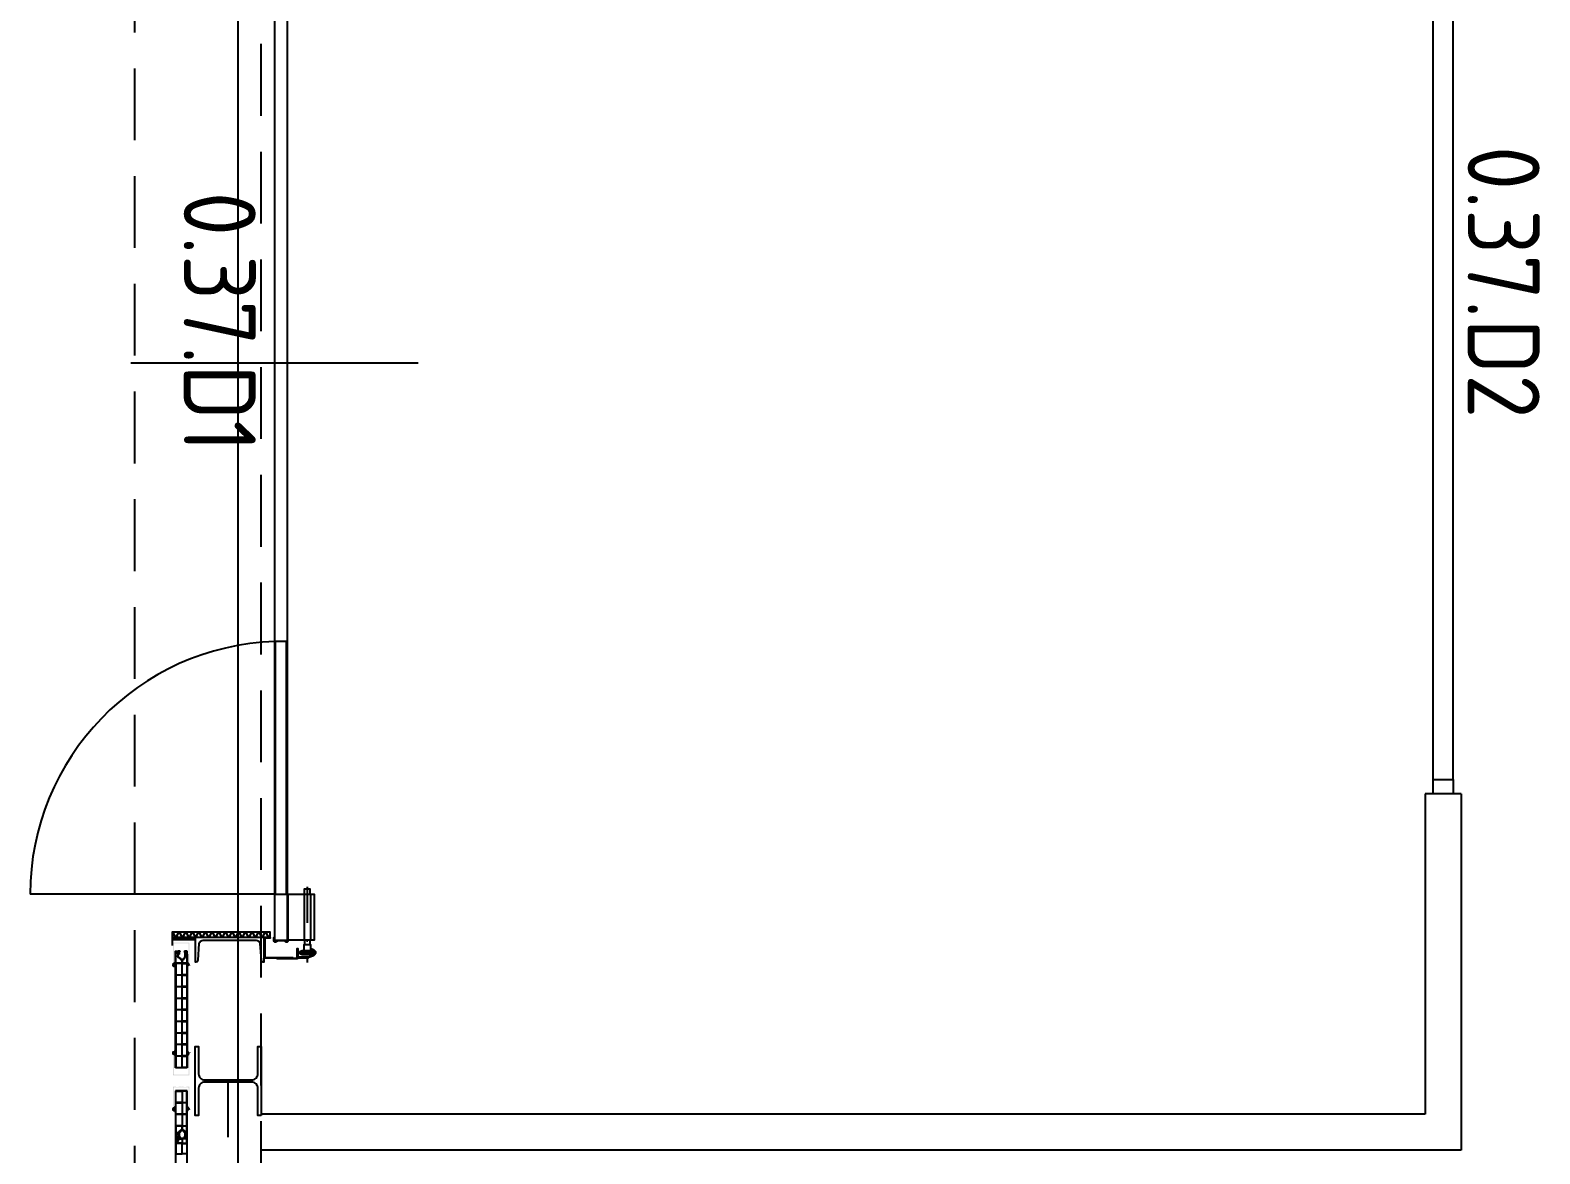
# Model space of a CAD drawing. Header units: millimetres. Extents: x -10134 to 185601, y -10232 to 93662.
# Drawn here: x 29460 to 34713, y 22757 to 26668 of the extents above; entities that cross this region are included whole.
import ezdxf

# ---------------------------------------------------------------- set-up
doc = ezdxf.new("R2010")
doc.units = ezdxf.units.MM
doc.header["$LTSCALE"] = 100
for name, pattern in [('B0301', [2.5, 1.25, -0.625, 0, -0.625]), ('B0302', [6, 3, -1.5, 0, -1.5]), ('B0403', [3.75, 2.5, -1.25])]:
    doc.linetypes.add(name, pattern=pattern)
for name, color, linetype in [('A--L21', 8, 'Continuous'), ('A--L28', 8, 'Continuous'), ('A--L31', 8, 'Continuous'), ('A--L32', 8, 'Continuous'), ('A--T$1A', 2, 'Continuous'), ('AL$7A---_STRAMIEN', 1, 'Continuous'), ('AL22----', 8, 'Continuous'), ('AL32----', 8, 'Continuous'), ('ARCEER_ISO', 8, 'Continuous')]:
    doc.layers.add(name, color=color, linetype=linetype)
doc.styles.add('STABICAD-025', font='ISOCP.SHX', dxfattribs={"height": 2.5})
pattern_1 = [(135, (30079.8289, 22792.54143), (0.3535534, 0.3535534), []), (45, (30079.8289, 22792.54143), (1.0606602, 0.3535534), [1.25, -0.75])]
pattern_2 = [(135, (30079.8289, 23294.54143), (0.3535534, 0.3535534), []), (45, (30079.8289, 23294.54143), (1.0606602, 0.3535534), [1.25, -0.75])]
pattern_3 = [(225, (30079.8289, 23228.6992), (0.3535534, -0.3535534), []), (315, (30079.8289, 23228.6992), (1.0606602, -0.3535534), [1.25, -0.75])]

# ---------------------------------------------------------------- blocks, each defined once
blk = doc.blocks.new('*U133', base_point=(34376.5, 25510.6))
at = {"color": 0}
for p, q in [((34341.5, 27010.6), (34341.5, 26960.6)), ((34411.5, 27010.6), (34341.5, 27010.6)), ((34411.5, 26960.6), (34411.5, 27010.6)), ((34341.5, 26960.6), (34411.5, 26960.6)), ((34341.5, 24060.6), (34341.5, 26960.6)), ((34411.5, 24060.6), (34411.5, 26960.6)), ((34341.5, 24010.6), (34341.5, 24060.6)), ((34341.5, 24060.6), (34411.5, 24060.6)), ((34411.5, 24060.6), (34411.5, 24010.6)), ((34411.5, 24010.6), (34341.5, 24010.6))]:
    blk.add_line(p, q, dxfattribs=at)
blk.add_lwpolyline([(34526.5, 26910.6, 0, 0, 2.414214), (34476.5, 26860.6, 25, 0, 0), (34501.5, 26860.6, 0, 0, 0)], format="xyseb", dxfattribs=at)

msp = doc.modelspace()

# ---------------------------------------------------------------- hatches: boundary and pattern name
at = {"layer": 'A--L21'}
h = msp.add_hatch(dxfattribs=at)
h.set_pattern_fill('ANSI33', color=256, scale=4, angle=-90, style=0)
h.set_pattern_definition([(135, (30079.8289, 23294.5414), (0.7071068, 0.7071068), []), (135, (30079.1218, 23294.5414), (0.7071068, 0.7071068), [0.5, -0.25])])
edge = h.paths.add_edge_path()
edge.add_arc((29977.1, 23492.4), 0.2, 90, 135.0013, ccw=False)
edge.add_line((29977.1, 23492.6), (29985.1, 23492.6))
edge.add_arc((29985.1, 23492.4), 0.2, 45.0005, 90, ccw=False)
edge.add_line((29985.3, 23492.6), (29985.4, 23492.5))
edge.add_arc((29985.5, 23492.6), 0.2, 225.0005, 314.9995)
edge.add_line((29985.7, 23492.5), (29985.8, 23492.6))
edge.add_arc((29985.9, 23492.4), 0.2, 90, 134.9995, ccw=False)
edge.add_line((29985.9, 23492.6), (29993.9, 23492.6))
edge.add_arc((29993.9, 23492.4), 0.2, 44.9987, 90, ccw=False)
edge.add_line((29994.1, 23492.6), (29994.5, 23492.2))
edge.add_arc((29994.6, 23492.3), 0.2, 224.9987, 270)
edge.add_line((29994.6, 23492.1), (30003.4, 23492.1))
edge.add_arc((30003.4, 23492.3), 0.2, 270, 314.9995)
edge.add_line((30003.6, 23492.2), (30004, 23492.6))
edge.add_arc((30004.1, 23492.4), 0.2, 90, 134.9995, ccw=False)
edge.add_line((30004.1, 23492.6), (30013.8, 23492.6))
edge.add_arc((30013.8, 23492.4), 0.2, 0, 90, ccw=False)
edge.add_line((30014, 23492.4), (30014, 23412.8))
edge.add_arc((30013.8, 23412.8), 0.2, -90, 0, ccw=False)
edge.add_line((30013.8, 23412.6), (30009.5, 23412.6))
edge.add_arc((30009.5, 23412.8), 0.2, 180, 270, ccw=False)
edge.add_line((30009.3, 23412.8), (30009.3, 23415.4))
edge.add_arc((30009.5, 23415.4), 0.2, 90, 180, ccw=False)
edge.add_line((30009.5, 23415.6), (30010.1, 23415.6))
edge.add_arc((30010.1, 23415.4), 0.2, 0, 90, ccw=False)
edge.add_line((30010.3, 23415.4), (30010.3, 23414.3))
edge.add_arc((30010.5, 23414.3), 0.2, 180, 270)
edge.add_line((30010.5, 23414.1), (30012.3, 23414.1))
edge.add_arc((30012.3, 23414.3), 0.2, 270, 360)
edge.add_line((30012.5, 23414.3), (30012.5, 23419.4))
edge.add_arc((30012.3, 23419.4), 0.2, 360, 450)
edge.add_line((30012.3, 23419.6), (30010.5, 23419.6))
edge.add_arc((30010.5, 23419.4), 0.2, 90, 180)
edge.add_line((30010.3, 23419.4), (30010.3, 23418.3))
edge.add_arc((30010.1, 23418.3), 0.2, -90, 0, ccw=False)
edge.add_line((30010.1, 23418.1), (30009.5, 23418.1))
edge.add_arc((30009.5, 23418.3), 0.2, 180, 270, ccw=False)
edge.add_line((30009.3, 23418.3), (30009.3, 23422.4))
edge.add_arc((30009.5, 23422.4), 0.2, 90, 180, ccw=False)
edge.add_line((30009.5, 23422.6), (30010.1, 23422.6))
edge.add_arc((30010.1, 23422.4), 0.2, 0, 90, ccw=False)
edge.add_line((30010.3, 23422.4), (30010.3, 23421.3))
edge.add_arc((30010.5, 23421.3), 0.2, 180, 270)
edge.add_line((30010.5, 23421.1), (30011.8, 23421.1))
edge.add_arc((30011.8, 23421.3), 0.2, 270, 360)
edge.add_line((30012, 23421.3), (30012, 23488.7))
edge.add_arc((30011.8, 23488.7), 0.2, 0, 45.0004)
edge.add_line((30012, 23488.9), (30010.3, 23490.6))
edge.add_arc((30010.1, 23490.4), 0.2, 45.0004, 90)
edge.add_line((30010.1, 23490.6), (29960.9, 23490.6))
edge.add_arc((29960.9, 23490.4), 0.2, 90, 135)
edge.add_line((29960.8, 23490.6), (29959.1, 23488.9))
edge.add_arc((29959.2, 23488.7), 0.2, 135, 180)
edge.add_line((29959, 23488.7), (29959, 23421.3))
edge.add_arc((29959.2, 23421.3), 0.2, 180, 270)
edge.add_line((29959.2, 23421.1), (29960.3, 23421.1))
edge.add_arc((29960.3, 23421.3), 0.2, 270, 360)
edge.add_line((29960.5, 23421.3), (29960.5, 23422.4))
edge.add_arc((29960.7, 23422.4), 0.2, 90, 180, ccw=False)
edge.add_line((29960.7, 23422.6), (29961.3, 23422.6))
edge.add_arc((29961.3, 23422.4), 0.2, 0, 90, ccw=False)
edge.add_line((29961.5, 23422.4), (29961.5, 23419.8))
edge.add_arc((29961.3, 23419.8), 0.2, -90, 0, ccw=False)
edge.add_line((29961.3, 23419.6), (29960.7, 23419.6))
edge.add_arc((29960.7, 23419.4), 0.2, 90, 180)
edge.add_line((29960.5, 23419.4), (29960.5, 23413.8))
edge.add_arc((29960.7, 23413.8), 0.2, 180.0068, 320.5866)
edge.add_line((29960.9, 23413.7), (29961.2, 23414))
edge.add_arc((29961.3, 23413.9), 0.2, 0.0012, 140.5811, ccw=False)
edge.add_line((29961.5, 23413.9), (29961.5, 23412.8))
edge.add_arc((29961.3, 23412.8), 0.2, -90, 0, ccw=False)
edge.add_line((29961.3, 23412.6), (29959.2, 23412.6))
edge.add_arc((29959.2, 23412.8), 0.2, 180, 270, ccw=False)
edge.add_line((29959, 23412.8), (29959, 23419.4))
edge.add_arc((29958.8, 23419.4), 0.2, 360, 450)
edge.add_line((29958.8, 23419.6), (29957.2, 23419.6))
edge.add_arc((29957.2, 23419.8), 0.2, 180, 270, ccw=False)
edge.add_line((29957, 23419.8), (29957, 23492.4))
edge.add_arc((29957.2, 23492.4), 0.2, 90, 180, ccw=False)
edge.add_line((29957.2, 23492.6), (29966.9, 23492.6))
edge.add_arc((29966.9, 23492.4), 0.2, 45.0003, 90, ccw=False)
edge.add_line((29967.1, 23492.6), (29967.5, 23492.2))
edge.add_arc((29967.6, 23492.3), 0.2, 225.0003, 270)
edge.add_line((29967.6, 23492.1), (29976.4, 23492.1))
edge.add_arc((29976.4, 23492.3), 0.2, 270, 315.0013)
edge.add_line((29976.6, 23492.2), (29977, 23492.6))
h = msp.add_hatch(dxfattribs=at)
h.set_pattern_fill('ANSI38', color=256, scale=4, angle=-90, style=0)
h.set_pattern_definition(pattern_2)
edge = h.paths.add_edge_path()
edge.add_arc((29963.9, 23411.6), 0.8, 180, 281.7228, ccw=False)
edge.add_line((29963.1, 23411.6), (29963.1, 23416))
edge.add_arc((29964.1, 23416), 1, 121.2319, 180, ccw=False)
edge.add_line((29963.6, 23416.8), (29964.7, 23421.5))
edge.add_arc((29964.1, 23423.4), 2, 287.6964, 360)
edge.add_arc((29965.6, 23423.4), 0.52, 2.1717, 175.8146)
edge.add_arc((29963.8, 23423.9), 1.37, 275.3959, 340.3967, ccw=False)
edge.add_arc((29972.6, 23414.5), 11.8, 137.6396, 180.4908)
edge.add_arc((29961, 23414.4), 0.202, 166.3325, 323.6607)
edge.add_line((29961.2, 23414.2), (29961.3, 23414.4))
edge.add_arc((29961.4, 23414.3), 0.2, 0, 141.3572, ccw=False)
edge.add_line((29961.6, 23414.3), (29961.6, 23412.6))
edge.add_arc((29961.4, 23412.6), 0.2, -90, 0, ccw=False)
edge.add_line((29961.4, 23412.4), (29959.7, 23412.4))
edge.add_arc((29959.5, 23413.4), 1.09, 158.6265, 279.1681, ccw=False)
edge.add_arc((29949.4, 23416.6), 9.57, 343.2293, 371.3116)
edge.add_arc((29958.5, 23418.4), 0.3, 17.1577, 90)
edge.add_line((29958.5, 23418.7), (29957.6, 23418.7))
edge.add_arc((29957.6, 23418.3), 0.4, 87.7835, 170.8473)
edge.add_line((29957.2, 23418.4), (29957, 23412.6))
edge.add_arc((29959, 23412.6), 2, 179.9852, 261.4074)
edge.add_line((29958.7, 23410.7), (29961.9, 23410.5))
edge.add_arc((29961.9, 23408.5), 2, 51.4159, 89.4872, ccw=False)
edge.add_line((29963.1, 23410.1), (29965.5, 23404.7))
edge.add_arc((29965.8, 23405), 0.4, 227.7041, 412.9707)
edge.add_line((29966, 23405.3), (29964.1, 23410.8))
h = msp.add_hatch(dxfattribs=at)
h.set_pattern_fill('ANSI38', color=256, scale=4, angle=-90, style=0)
h.set_pattern_definition(pattern_2)
edge = h.paths.add_edge_path(flags=16)
edge.add_line((30009.6, 23417.5), (30010.8, 23417.5))
edge.add_arc((30010.8, 23416.9), 0.6, -90, 90, ccw=False)
edge.add_line((30010.8, 23416.3), (30009.6, 23416.3))
edge.add_arc((30009.6, 23416.9), 0.6, 90, 270, ccw=False)
edge = h.paths.add_edge_path()
edge.add_arc((30006.5, 23420.3), 0.2, 117.2079, 232.6811, ccw=False)
edge.add_line((30006.4, 23420.5), (30007.5, 23421.1))
edge.add_line((30007.5, 23421.1), (30009.3, 23421.1))
edge.add_line((30009.3, 23421.1), (30009.3, 23418.7))
edge.add_arc((30009.3, 23418.4), 0.3, 90, 270)
edge.add_line((30009.3, 23418.1), (30010.8, 23418.1))
edge.add_arc((30010.8, 23418.3), 0.2, 270, 328.5358)
edge.add_line((30010.9, 23418.2), (30011, 23418.6))
edge.add_arc((30011.2, 23418.5), 0.2, 38.9084, 158.4165, ccw=False)
edge.add_line((30011.4, 23418.6), (30012, 23417.5))
edge.add_arc((30011.2, 23416.9), 1, 0, 37.8384, ccw=False)
edge.add_arc((30011.2, 23416.9), 1, -37.8384, 0, ccw=False)
edge.add_line((30012, 23416.3), (30011.4, 23415.1))
edge.add_arc((30011.2, 23415.2), 0.2, 201.5835, 321.0916, ccw=False)
edge.add_line((30011, 23415.1), (30010.9, 23415.5))
edge.add_arc((30010.8, 23415.4), 0.2, 31.4642, 90)
edge.add_line((30010.8, 23415.6), (30009.3, 23415.6))
edge.add_arc((30009.3, 23415.3), 0.3, 90, 270)
edge.add_line((30009.3, 23415), (30009.3, 23412.8))
edge.add_line((30009.3, 23412.8), (30006.6, 23407.7))
edge.add_arc((30006.4, 23408), 0.4, 131.0631, 305.8028, ccw=False)
edge.add_line((30006.1, 23408.3), (30006.8, 23413))
edge.add_arc((30005.9, 23414), 1.4, 313.6258, 407.8227)
edge.add_line((30006.8, 23415), (30006, 23416))
edge.add_arc((30006.2, 23416.2), 0.3, 66.9851, 224.0274, ccw=False)
edge.add_line((30006.4, 23416.5), (30007.1, 23415.7))
edge.add_arc((30007.3, 23415.8), 0.2, 229.0045, 360)
edge.add_line((30007.5, 23415.8), (30007.5, 23417))
edge.add_arc((30007.3, 23417), 0.2, 360, 417.3588)
edge.add_line((30007.4, 23417.2), (30006.4, 23418))
edge.add_arc((30006.5, 23418.1), 0.2, 126.9463, 233.7597, ccw=False)
edge.add_line((30006.4, 23418.3), (30007.4, 23419))
edge.add_arc((30007.3, 23419.2), 0.2, 293.1061, 426.8939)
edge.add_line((30007.4, 23419.4), (30006.4, 23420.2))
h = msp.add_hatch(dxfattribs=at)
h.set_pattern_fill('ANSI38', color=256, scale=4, angle=-180, style=0)
h.set_pattern_definition(pattern_3)
edge = h.paths.add_edge_path()
edge.add_arc((29963.9, 23111.7), 0.8, 78.2772, 180)
edge.add_line((29963.1, 23111.7), (29963.1, 23107.3))
edge.add_arc((29964.1, 23107.3), 1, 180, 238.7681)
edge.add_line((29963.6, 23106.4), (29964.7, 23101.8))
edge.add_arc((29964.1, 23099.9), 2, 0, 72.3036, ccw=False)
edge.add_arc((29965.6, 23099.9), 0.52, 184.1854, 357.8283, ccw=False)
edge.add_arc((29963.8, 23099.4), 1.37, 19.6033, 84.6041)
edge.add_arc((29972.6, 23108.7), 11.8, 179.5092, 222.3604, ccw=False)
edge.add_arc((29961, 23108.9), 0.202, 36.3393, 193.6675, ccw=False)
edge.add_line((29961.2, 23109), (29961.3, 23108.8))
edge.add_arc((29961.4, 23108.9), 0.2, 218.6428, 360)
edge.add_line((29961.6, 23108.9), (29961.6, 23110.7))
edge.add_arc((29961.4, 23110.7), 0.2, 360, 450)
edge.add_line((29961.4, 23110.9), (29959.7, 23110.9))
edge.add_arc((29959.5, 23109.8), 1.09, 80.8319, 201.3735)
edge.add_arc((29949.4, 23106.6), 9.57, -11.3116, 16.7707, ccw=False)
edge.add_arc((29958.5, 23104.8), 0.3, 270, 342.8423, ccw=False)
edge.add_line((29958.5, 23104.5), (29957.6, 23104.5))
edge.add_arc((29957.6, 23104.9), 0.4, 189.1527, 272.2165, ccw=False)
edge.add_line((29957.2, 23104.9), (29957, 23110.6))
edge.add_arc((29959, 23110.6), 2, 98.5926, 180.0148, ccw=False)
edge.add_line((29958.7, 23112.6), (29961.9, 23112.7))
edge.add_arc((29961.9, 23114.7), 2, 270.5128, 308.5841)
edge.add_line((29963.1, 23113.2), (29965.5, 23118.5))
edge.add_arc((29965.8, 23118.2), 0.4, -52.9707, 132.2959, ccw=False)
edge.add_line((29966, 23117.9), (29964.1, 23112.4))
h = msp.add_hatch(dxfattribs=at)
h.set_pattern_fill('ANSI38', color=256, scale=4, angle=-180, style=0)
h.set_pattern_definition(pattern_3)
edge = h.paths.add_edge_path(flags=16)
edge.add_line((30009.6, 23105.8), (30010.8, 23105.8))
edge.add_arc((30010.8, 23106.4), 0.6, 270, 450)
edge.add_line((30010.8, 23107), (30009.6, 23107))
edge.add_arc((30009.6, 23106.4), 0.6, 90, 270)
edge = h.paths.add_edge_path()
edge.add_arc((30006.5, 23102.9), 0.2, 127.3189, 242.7921)
edge.add_line((30006.4, 23102.7), (30007.5, 23102.1))
edge.add_line((30007.5, 23102.1), (30009.3, 23102.1))
edge.add_line((30009.3, 23102.1), (30009.3, 23104.5))
edge.add_arc((30009.3, 23104.8), 0.3, 90, 270, ccw=False)
edge.add_line((30009.3, 23105.1), (30010.8, 23105.1))
edge.add_arc((30010.8, 23104.9), 0.2, 31.4642, 90, ccw=False)
edge.add_line((30010.9, 23105), (30011, 23104.6))
edge.add_arc((30011.2, 23104.7), 0.2, 201.5835, 321.0916)
edge.add_line((30011.4, 23104.6), (30012, 23105.8))
edge.add_arc((30011.2, 23106.4), 1, 322.1616, 360)
edge.add_arc((30011.2, 23106.4), 1, 360, 397.8384)
edge.add_line((30012, 23107), (30011.4, 23108.1))
edge.add_arc((30011.2, 23108), 0.2, 38.9084, 158.4165)
edge.add_line((30011, 23108.1), (30010.9, 23107.7))
edge.add_arc((30010.8, 23107.8), 0.2, 270, 328.5358, ccw=False)
edge.add_line((30010.8, 23107.6), (30009.3, 23107.6))
edge.add_arc((30009.3, 23107.9), 0.3, 90, 270, ccw=False)
edge.add_line((30009.3, 23108.2), (30009.3, 23110.4))
edge.add_line((30009.3, 23110.4), (30006.6, 23115.6))
edge.add_arc((30006.4, 23115.2), 0.4, 54.1972, 228.9369)
edge.add_line((30006.1, 23114.9), (30006.8, 23110.3))
edge.add_arc((30005.9, 23109.3), 1.4, -47.8227, 46.3742, ccw=False)
edge.add_line((30006.8, 23108.2), (30006, 23107.3))
edge.add_arc((30006.2, 23107.1), 0.3, 135.9726, 293.0149)
edge.add_line((30006.4, 23106.8), (30007.1, 23107.6))
edge.add_arc((30007.3, 23107.4), 0.2, 0, 130.9955, ccw=False)
edge.add_line((30007.5, 23107.4), (30007.5, 23106.2))
edge.add_arc((30007.3, 23106.2), 0.2, -57.3588, 0, ccw=False)
edge.add_line((30007.4, 23106), (30006.4, 23105.3))
edge.add_arc((30006.5, 23105.1), 0.2, 126.2403, 233.0537)
edge.add_line((30006.4, 23105), (30007.4, 23104.2))
edge.add_arc((30007.3, 23104), 0.2, -66.8939, 66.8939, ccw=False)
edge.add_line((30007.4, 23103.8), (30006.4, 23103.1))
h = msp.add_hatch(dxfattribs=at)
h.set_pattern_fill('ANSI33', color=256, scale=4, angle=-180, style=0)
h.set_pattern_definition([(225, (30079.8289, 23228.6992), (0.7071068, -0.7071068), []), (225, (30079.1218, 23228.6992), (0.7071068, -0.7071068), [0.5, -0.25])])
edge = h.paths.add_edge_path()
edge.add_arc((29977.1, 23030.8), 0.2, 224.9987, 270)
edge.add_line((29977.1, 23030.6), (29985.1, 23030.6))
edge.add_arc((29985.1, 23030.8), 0.2, 270, 314.9995)
edge.add_line((29985.3, 23030.7), (29985.4, 23030.8))
edge.add_arc((29985.5, 23030.6), 0.2, 45.0005, 134.9995, ccw=False)
edge.add_line((29985.7, 23030.8), (29985.8, 23030.7))
edge.add_arc((29985.9, 23030.8), 0.2, 225.0005, 270)
edge.add_line((29985.9, 23030.6), (29993.9, 23030.6))
edge.add_arc((29993.9, 23030.8), 0.2, 270, 315.0013)
edge.add_line((29994.1, 23030.7), (29994.5, 23031.1))
edge.add_arc((29994.6, 23030.9), 0.2, 90, 135.0013, ccw=False)
edge.add_line((29994.6, 23031.1), (30003.4, 23031.1))
edge.add_arc((30003.4, 23030.9), 0.2, 45.0005, 90, ccw=False)
edge.add_line((30003.6, 23031.1), (30004, 23030.7))
edge.add_arc((30004.1, 23030.8), 0.2, 225.0005, 270)
edge.add_line((30004.1, 23030.6), (30013.8, 23030.6))
edge.add_arc((30013.8, 23030.8), 0.2, 270, 360)
edge.add_line((30014, 23030.8), (30014, 23110.4))
edge.add_arc((30013.8, 23110.4), 0.2, 360, 450)
edge.add_line((30013.8, 23110.6), (30009.5, 23110.6))
edge.add_arc((30009.5, 23110.4), 0.2, 90, 180)
edge.add_line((30009.3, 23110.4), (30009.3, 23107.8))
edge.add_arc((30009.5, 23107.8), 0.2, 180, 270)
edge.add_line((30009.5, 23107.6), (30010.1, 23107.6))
edge.add_arc((30010.1, 23107.8), 0.2, 270, 360)
edge.add_line((30010.3, 23107.8), (30010.3, 23108.9))
edge.add_arc((30010.5, 23108.9), 0.2, 90, 180, ccw=False)
edge.add_line((30010.5, 23109.1), (30012.3, 23109.1))
edge.add_arc((30012.3, 23108.9), 0.2, 0, 90, ccw=False)
edge.add_line((30012.5, 23108.9), (30012.5, 23103.8))
edge.add_arc((30012.3, 23103.8), 0.2, -90, 0, ccw=False)
edge.add_line((30012.3, 23103.6), (30010.5, 23103.6))
edge.add_arc((30010.5, 23103.8), 0.2, 180, 270, ccw=False)
edge.add_line((30010.3, 23103.8), (30010.3, 23104.9))
edge.add_arc((30010.1, 23104.9), 0.2, 360, 450)
edge.add_line((30010.1, 23105.1), (30009.5, 23105.1))
edge.add_arc((30009.5, 23104.9), 0.2, 90, 180)
edge.add_line((30009.3, 23104.9), (30009.3, 23100.8))
edge.add_arc((30009.5, 23100.8), 0.2, 180, 270)
edge.add_line((30009.5, 23100.6), (30010.1, 23100.6))
edge.add_arc((30010.1, 23100.8), 0.2, 270, 360)
edge.add_line((30010.3, 23100.8), (30010.3, 23101.9))
edge.add_arc((30010.5, 23101.9), 0.2, 90, 180, ccw=False)
edge.add_line((30010.5, 23102.1), (30011.8, 23102.1))
edge.add_arc((30011.8, 23101.9), 0.2, 0, 90, ccw=False)
edge.add_line((30012, 23101.9), (30012, 23034.5))
edge.add_arc((30011.8, 23034.5), 0.2, -45.0004, 0, ccw=False)
edge.add_line((30012, 23034.4), (30010.3, 23032.7))
edge.add_arc((30010.1, 23032.8), 0.2, 270, 314.9996, ccw=False)
edge.add_line((30010.1, 23032.6), (29960.9, 23032.6))
edge.add_arc((29960.9, 23032.8), 0.2, 225, 270, ccw=False)
edge.add_line((29960.8, 23032.7), (29959.1, 23034.4))
edge.add_arc((29959.2, 23034.5), 0.2, 180, 225, ccw=False)
edge.add_line((29959, 23034.5), (29959, 23101.9))
edge.add_arc((29959.2, 23101.9), 0.2, 90, 180, ccw=False)
edge.add_line((29959.2, 23102.1), (29960.3, 23102.1))
edge.add_arc((29960.3, 23101.9), 0.2, 0, 90, ccw=False)
edge.add_line((29960.5, 23101.9), (29960.5, 23100.8))
edge.add_arc((29960.7, 23100.8), 0.2, 180, 270)
edge.add_line((29960.7, 23100.6), (29961.3, 23100.6))
edge.add_arc((29961.3, 23100.8), 0.2, 270, 360)
edge.add_line((29961.5, 23100.8), (29961.5, 23103.4))
edge.add_arc((29961.3, 23103.4), 0.2, 360, 450)
edge.add_line((29961.3, 23103.6), (29960.7, 23103.6))
edge.add_arc((29960.7, 23103.8), 0.2, 180, 270, ccw=False)
edge.add_line((29960.5, 23103.8), (29960.5, 23109.4))
edge.add_arc((29960.7, 23109.4), 0.2, 39.4134, 179.9932, ccw=False)
edge.add_line((29960.9, 23109.5), (29961.2, 23109.2))
edge.add_arc((29961.3, 23109.3), 0.2, 219.4189, 359.9988)
edge.add_line((29961.5, 23109.3), (29961.5, 23110.4))
edge.add_arc((29961.3, 23110.4), 0.2, 360, 450)
edge.add_line((29961.3, 23110.6), (29959.2, 23110.6))
edge.add_arc((29959.2, 23110.4), 0.2, 90, 180)
edge.add_line((29959, 23110.4), (29959, 23103.8))
edge.add_arc((29958.8, 23103.8), 0.2, -90, 0, ccw=False)
edge.add_line((29958.8, 23103.6), (29957.2, 23103.6))
edge.add_arc((29957.2, 23103.4), 0.2, 90, 180)
edge.add_line((29957, 23103.4), (29957, 23030.8))
edge.add_arc((29957.2, 23030.8), 0.2, 180, 270)
edge.add_line((29957.2, 23030.6), (29966.9, 23030.6))
edge.add_arc((29966.9, 23030.8), 0.2, 270, 314.9997)
edge.add_line((29967.1, 23030.7), (29967.5, 23031.1))
edge.add_arc((29967.6, 23030.9), 0.2, 90, 134.9997, ccw=False)
edge.add_line((29967.6, 23031.1), (29976.4, 23031.1))
edge.add_arc((29976.4, 23030.9), 0.2, 44.9987, 90, ccw=False)
edge.add_line((29976.6, 23031.1), (29977, 23030.7))
h = msp.add_hatch(dxfattribs=at)
h.set_pattern_fill('ANSI33', color=256, scale=4, angle=-90, style=0)
h.set_pattern_definition([(135, (30079.8289, 22792.5414), (0.7071068, 0.7071068), []), (135, (30079.1218, 22792.5414), (0.7071068, 0.7071068), [0.5, -0.25])])
edge = h.paths.add_edge_path()
edge.add_arc((29977.1, 22990.4), 0.2, 90, 135.0013, ccw=False)
edge.add_line((29977.1, 22990.6), (29985.1, 22990.6))
edge.add_arc((29985.1, 22990.4), 0.2, 45.0005, 90, ccw=False)
edge.add_line((29985.3, 22990.6), (29985.4, 22990.5))
edge.add_arc((29985.5, 22990.6), 0.2, 225.0005, 314.9995)
edge.add_line((29985.7, 22990.5), (29985.8, 22990.6))
edge.add_arc((29985.9, 22990.4), 0.2, 90, 134.9995, ccw=False)
edge.add_line((29985.9, 22990.6), (29993.9, 22990.6))
edge.add_arc((29993.9, 22990.4), 0.2, 44.9987, 90, ccw=False)
edge.add_line((29994.1, 22990.6), (29994.5, 22990.2))
edge.add_arc((29994.6, 22990.3), 0.2, 224.9987, 270)
edge.add_line((29994.6, 22990.1), (30003.4, 22990.1))
edge.add_arc((30003.4, 22990.3), 0.2, 270, 314.9995)
edge.add_line((30003.6, 22990.2), (30004, 22990.6))
edge.add_arc((30004.1, 22990.4), 0.2, 90, 134.9995, ccw=False)
edge.add_line((30004.1, 22990.6), (30013.8, 22990.6))
edge.add_arc((30013.8, 22990.4), 0.2, 0, 90, ccw=False)
edge.add_line((30014, 22990.4), (30014, 22910.8))
edge.add_arc((30013.8, 22910.8), 0.2, -90, 0, ccw=False)
edge.add_line((30013.8, 22910.6), (30009.5, 22910.6))
edge.add_arc((30009.5, 22910.8), 0.2, 180, 270, ccw=False)
edge.add_line((30009.3, 22910.8), (30009.3, 22913.4))
edge.add_arc((30009.5, 22913.4), 0.2, 90, 180, ccw=False)
edge.add_line((30009.5, 22913.6), (30010.1, 22913.6))
edge.add_arc((30010.1, 22913.4), 0.2, 0, 90, ccw=False)
edge.add_line((30010.3, 22913.4), (30010.3, 22912.3))
edge.add_arc((30010.5, 22912.3), 0.2, 180, 270)
edge.add_line((30010.5, 22912.1), (30012.3, 22912.1))
edge.add_arc((30012.3, 22912.3), 0.2, 270, 360)
edge.add_line((30012.5, 22912.3), (30012.5, 22917.4))
edge.add_arc((30012.3, 22917.4), 0.2, 360, 450)
edge.add_line((30012.3, 22917.6), (30010.5, 22917.6))
edge.add_arc((30010.5, 22917.4), 0.2, 90, 180)
edge.add_line((30010.3, 22917.4), (30010.3, 22916.3))
edge.add_arc((30010.1, 22916.3), 0.2, -90, 0, ccw=False)
edge.add_line((30010.1, 22916.1), (30009.5, 22916.1))
edge.add_arc((30009.5, 22916.3), 0.2, 180, 270, ccw=False)
edge.add_line((30009.3, 22916.3), (30009.3, 22920.4))
edge.add_arc((30009.5, 22920.4), 0.2, 90, 180, ccw=False)
edge.add_line((30009.5, 22920.6), (30010.1, 22920.6))
edge.add_arc((30010.1, 22920.4), 0.2, 0, 90, ccw=False)
edge.add_line((30010.3, 22920.4), (30010.3, 22919.3))
edge.add_arc((30010.5, 22919.3), 0.2, 180, 270)
edge.add_line((30010.5, 22919.1), (30011.8, 22919.1))
edge.add_arc((30011.8, 22919.3), 0.2, 270, 360)
edge.add_line((30012, 22919.3), (30012, 22986.7))
edge.add_arc((30011.8, 22986.7), 0.2, 0, 45.0004)
edge.add_line((30012, 22986.9), (30010.3, 22988.6))
edge.add_arc((30010.1, 22988.4), 0.2, 45.0004, 90)
edge.add_line((30010.1, 22988.6), (29960.9, 22988.6))
edge.add_arc((29960.9, 22988.4), 0.2, 90, 135)
edge.add_line((29960.8, 22988.6), (29959.1, 22986.9))
edge.add_arc((29959.2, 22986.7), 0.2, 135, 180)
edge.add_line((29959, 22986.7), (29959, 22919.3))
edge.add_arc((29959.2, 22919.3), 0.2, 180, 270)
edge.add_line((29959.2, 22919.1), (29960.3, 22919.1))
edge.add_arc((29960.3, 22919.3), 0.2, 270, 360)
edge.add_line((29960.5, 22919.3), (29960.5, 22920.4))
edge.add_arc((29960.7, 22920.4), 0.2, 90, 180, ccw=False)
edge.add_line((29960.7, 22920.6), (29961.3, 22920.6))
edge.add_arc((29961.3, 22920.4), 0.2, 0, 90, ccw=False)
edge.add_line((29961.5, 22920.4), (29961.5, 22917.8))
edge.add_arc((29961.3, 22917.8), 0.2, -90, 0, ccw=False)
edge.add_line((29961.3, 22917.6), (29960.7, 22917.6))
edge.add_arc((29960.7, 22917.4), 0.2, 90, 180)
edge.add_line((29960.5, 22917.4), (29960.5, 22911.8))
edge.add_arc((29960.7, 22911.8), 0.2, 180.0068, 320.5866)
edge.add_line((29960.9, 22911.7), (29961.2, 22912))
edge.add_arc((29961.3, 22911.9), 0.2, 0.0012, 140.5811, ccw=False)
edge.add_line((29961.5, 22911.9), (29961.5, 22910.8))
edge.add_arc((29961.3, 22910.8), 0.2, -90, 0, ccw=False)
edge.add_line((29961.3, 22910.6), (29959.2, 22910.6))
edge.add_arc((29959.2, 22910.8), 0.2, 180, 270, ccw=False)
edge.add_line((29959, 22910.8), (29959, 22917.4))
edge.add_arc((29958.8, 22917.4), 0.2, 360, 450)
edge.add_line((29958.8, 22917.6), (29957.2, 22917.6))
edge.add_arc((29957.2, 22917.8), 0.2, 180, 270, ccw=False)
edge.add_line((29957, 22917.8), (29957, 22990.4))
edge.add_arc((29957.2, 22990.4), 0.2, 90, 180, ccw=False)
edge.add_line((29957.2, 22990.6), (29966.9, 22990.6))
edge.add_arc((29966.9, 22990.4), 0.2, 45.0003, 90, ccw=False)
edge.add_line((29967.1, 22990.6), (29967.5, 22990.2))
edge.add_arc((29967.6, 22990.3), 0.2, 225.0003, 270)
edge.add_line((29967.6, 22990.1), (29976.4, 22990.1))
edge.add_arc((29976.4, 22990.3), 0.2, 270, 315.0013)
edge.add_line((29976.6, 22990.2), (29977, 22990.6))
h = msp.add_hatch(dxfattribs=at)
h.set_pattern_fill('ANSI38', color=256, scale=4, angle=-90, style=0)
h.set_pattern_definition(pattern_1)
edge = h.paths.add_edge_path()
edge.add_arc((29963.9, 22909.6), 0.8, 180, 281.7228, ccw=False)
edge.add_line((29963.1, 22909.6), (29963.1, 22914))
edge.add_arc((29964.1, 22914), 1, 121.2319, 180, ccw=False)
edge.add_line((29963.6, 22914.8), (29964.7, 22919.5))
edge.add_arc((29964.1, 22921.4), 2, 287.6964, 360)
edge.add_arc((29965.6, 22921.4), 0.52, 2.1717, 175.8146)
edge.add_arc((29963.8, 22921.9), 1.37, 275.3959, 340.3967, ccw=False)
edge.add_arc((29972.6, 22912.5), 11.8, 137.6396, 180.4908)
edge.add_arc((29961, 22912.4), 0.202, 166.3325, 323.6607)
edge.add_line((29961.2, 22912.2), (29961.3, 22912.4))
edge.add_arc((29961.4, 22912.3), 0.2, 0, 141.3572, ccw=False)
edge.add_line((29961.6, 22912.3), (29961.6, 22910.6))
edge.add_arc((29961.4, 22910.6), 0.2, -90, 0, ccw=False)
edge.add_line((29961.4, 22910.4), (29959.7, 22910.4))
edge.add_arc((29959.5, 22911.4), 1.09, 158.6265, 279.1681, ccw=False)
edge.add_arc((29949.4, 22914.6), 9.57, 343.2293, 371.3116)
edge.add_arc((29958.5, 22916.4), 0.3, 17.1577, 90)
edge.add_line((29958.5, 22916.7), (29957.6, 22916.7))
edge.add_arc((29957.6, 22916.3), 0.4, 87.7835, 170.8473)
edge.add_line((29957.2, 22916.4), (29957, 22910.6))
edge.add_arc((29959, 22910.6), 2, 179.9852, 261.4074)
edge.add_line((29958.7, 22908.7), (29961.9, 22908.5))
edge.add_arc((29961.9, 22906.5), 2, 51.4159, 89.4872, ccw=False)
edge.add_line((29963.1, 22908.1), (29965.5, 22902.7))
edge.add_arc((29965.8, 22903), 0.4, 227.7041, 412.9707)
edge.add_line((29966, 22903.3), (29964.1, 22908.8))
h = msp.add_hatch(dxfattribs=at)
h.set_pattern_fill('ANSI38', color=256, scale=4, angle=-90, style=0)
h.set_pattern_definition(pattern_1)
edge = h.paths.add_edge_path(flags=16)
edge.add_line((30009.6, 22915.5), (30010.8, 22915.5))
edge.add_arc((30010.8, 22914.9), 0.6, -90, 90, ccw=False)
edge.add_line((30010.8, 22914.3), (30009.6, 22914.3))
edge.add_arc((30009.6, 22914.9), 0.6, 90, 270, ccw=False)
edge = h.paths.add_edge_path()
edge.add_arc((30006.5, 22918.3), 0.2, 117.2079, 232.6811, ccw=False)
edge.add_line((30006.4, 22918.5), (30007.5, 22919.1))
edge.add_line((30007.5, 22919.1), (30009.3, 22919.1))
edge.add_line((30009.3, 22919.1), (30009.3, 22916.7))
edge.add_arc((30009.3, 22916.4), 0.3, 90, 270)
edge.add_line((30009.3, 22916.1), (30010.8, 22916.1))
edge.add_arc((30010.8, 22916.3), 0.2, 270, 328.5358)
edge.add_line((30010.9, 22916.2), (30011, 22916.6))
edge.add_arc((30011.2, 22916.5), 0.2, 38.9084, 158.4165, ccw=False)
edge.add_line((30011.4, 22916.6), (30012, 22915.5))
edge.add_arc((30011.2, 22914.9), 1, 0, 37.8384, ccw=False)
edge.add_arc((30011.2, 22914.9), 1, -37.8384, 0, ccw=False)
edge.add_line((30012, 22914.3), (30011.4, 22913.1))
edge.add_arc((30011.2, 22913.2), 0.2, 201.5835, 321.0916, ccw=False)
edge.add_line((30011, 22913.1), (30010.9, 22913.5))
edge.add_arc((30010.8, 22913.4), 0.2, 31.4642, 90)
edge.add_line((30010.8, 22913.6), (30009.3, 22913.6))
edge.add_arc((30009.3, 22913.3), 0.3, 90, 270)
edge.add_line((30009.3, 22913), (30009.3, 22910.8))
edge.add_line((30009.3, 22910.8), (30006.6, 22905.7))
edge.add_arc((30006.4, 22906), 0.4, 131.0631, 305.8028, ccw=False)
edge.add_line((30006.1, 22906.3), (30006.8, 22911))
edge.add_arc((30005.9, 22912), 1.4, 313.6258, 407.8227)
edge.add_line((30006.8, 22913), (30006, 22914))
edge.add_arc((30006.2, 22914.2), 0.3, 66.9851, 224.0274, ccw=False)
edge.add_line((30006.4, 22914.5), (30007.1, 22913.7))
edge.add_arc((30007.3, 22913.8), 0.2, 229.0045, 360)
edge.add_line((30007.5, 22913.8), (30007.5, 22915))
edge.add_arc((30007.3, 22915), 0.2, 360, 417.3588)
edge.add_line((30007.4, 22915.2), (30006.4, 22916))
edge.add_arc((30006.5, 22916.1), 0.2, 126.9463, 233.7597, ccw=False)
edge.add_line((30006.4, 22916.3), (30007.4, 22917))
edge.add_arc((30007.3, 22917.2), 0.2, 293.1061, 426.8939)
edge.add_line((30007.4, 22917.4), (30006.4, 22918.2))
at = {"layer": 'ARCEER_ISO'}
h = msp.add_hatch(dxfattribs=at)
h.set_pattern_fill('ISOLA', color=256, scale=20, style=0)
h.set_pattern_definition([(300, (29955.009, 23530.62), (-17.3205, -10), []), (240, (29955.009, 23530.62), (-17.3205, 10), [])])
h.paths.add_polyline_path([(29955, 23530.6), (30294, 23530.6), (30294, 23510.6), (29955, 23510.6)])

# ---------------------------------------------------------------- linework, layer by layer
at = {"layer": 'A--L21', "linetype": 'B0403'}
for p, q in [((29824, 17660.6), (29824, 88370.6)), ((30264, 18120.6), (30264, 45510.6))]:
    msp.add_line(p, q, dxfattribs=at)
at = {"layer": 'A--L21'}
for p, q in [((29810, 25510.6), (30810, 25510.6)), ((30014, 23412.9), (30014, 23414.1)), ((30014, 23110.3), (30014, 23109.1)), ((30006, 23057.1), (29965.3, 23057.1)), ((30006, 22976.3), (29965.3, 22976.3)), ((30014, 22910.9), (30014, 22912.1))]:
    msp.add_line(p, q, dxfattribs=at)
msp.add_lwpolyline([(29955, 23482.6), (29955, 23530.6), (30294, 23530.6), (30294, 23510.6)], dxfattribs=at)
for points in [[(29955, 23530.6), (30294, 23530.6), (30294, 23510.6), (29955, 23510.6)], [(29959, 23510.6), (30034, 23510.6), (30034, 23502.6), (29959, 23502.6)], [(29988.4, 23420.1), (29966.3, 23420.1), (29966.3, 23379.9), (29988.4, 23379.9)], [(29988.4, 23378.9), (29966.3, 23378.9), (29966.3, 23339.7), (29988.4, 23339.7)], [(30005, 23379.9), (29989, 23379.9), (29989, 23420.1), (30005, 23420.1)], [(30005, 23339.7), (29989, 23339.7), (29989, 23378.9), (30005, 23378.9)], [(29988.4, 23338.6), (29966.3, 23338.6), (29966.3, 23299.4), (29988.4, 23299.4)], [(30005, 23299.4), (29989, 23299.4), (29989, 23338.6), (30005, 23338.6)], [(29988.4, 23298.4), (29966.3, 23298.4), (29966.3, 23259.2), (29988.4, 23259.2)], [(30005, 23259.2), (29989, 23259.2), (29989, 23298.4), (30005, 23298.4)], [(29988.4, 23258.2), (29966.3, 23258.2), (29966.3, 23219), (29988.4, 23219)], [(30005, 23219), (29989, 23219), (29989, 23258.2), (30005, 23258.2)], [(29988.4, 23218), (29966.3, 23218), (29966.3, 23178.8), (29988.4, 23178.8)], [(29988.4, 23177.7), (29966.3, 23177.7), (29966.3, 23138.5), (29988.4, 23138.5)], [(30005, 23178.8), (29989, 23178.8), (29989, 23218), (30005, 23218)], [(30005, 23138.5), (29989, 23138.5), (29989, 23177.7), (30005, 23177.7)], [(29988.4, 23137.5), (29966.3, 23137.5), (29966.3, 23098.3), (29988.4, 23098.3)], [(30005, 23098.3), (29989, 23098.3), (29989, 23137.5), (30005, 23137.5)], [(29988.4, 23097.3), (29966.3, 23097.3), (29966.3, 23058.1), (29988.4, 23058.1)], [(30005, 23058.1), (29989, 23058.1), (29989, 23097.3), (30005, 23097.3)], [(29988.4, 22936.1), (29966.3, 22936.1), (29966.3, 22975.3), (29988.4, 22975.3)], [(30005, 22975.3), (29989, 22975.3), (29989, 22936.1), (30005, 22936.1)], [(29988.4, 22895.9), (29966.3, 22895.9), (29966.3, 22935.1), (29988.4, 22935.1)], [(30005, 22935.1), (29989, 22935.1), (29989, 22895.9), (30005, 22895.9)], [(29988.4, 22854.7), (29966.3, 22854.7), (29966.3, 22894.9), (29988.4, 22894.9)], [(30005, 22894.9), (29989, 22894.9), (29989, 22854.7), (30005, 22854.7)], [(30005, 22809.9), (29989, 22809.9), (29989, 22794.6), (30005, 22794.6)], [(29966.3, 22793.6), (29966.3, 22757.9), (29988.4, 22757.9), (29988.4, 22793.6)], [(30005, 22757.9), (29989, 22757.9), (29989, 22793.6), (30005, 22793.6)]]:
    msp.add_lwpolyline(points, close=True, dxfattribs=at)
for points in [[(29965.3, 23057.1), (29965.3, 23462.6), (29968.2, 23462.6, -0.615588), (29969.5, 23460.2, 0.001528), (29968.6, 23459, 0.603288), (29969.6, 23456.7), (29974.7, 23456.7, 0.414214), (29974.9, 23456.9), (29974.9, 23463.9, -0.414214), (29975.1, 23464.1), (29978.9, 23464.1, -0.230022), (29980.3, 23463.3, -0.182419), (29980.4, 23462, 0.086574), (29977.9, 23452.9)], [(29977.7, 23452.7, 0.786352), (29979.8, 23440.8, -0.289246), (29980, 23440.7, 0.649582), (29997.3, 23440, 0.228645), (29997.8, 23459.5, -0.241202), (29998, 23463.1, -0.267949), (29999.7, 23464.1), (30003.2, 23464.1, -0.414214), (30004.8, 23462.6), (30004.8, 23452.9), (30006, 23452.9), (30006, 23057.1)], [(29998.2, 23439.5, 0.228645), (29998.8, 23459.9, -0.106177), (29998.5, 23461.1, -0.414214), (30000.4, 23463.1), (30002.2, 23463.1, -0.414214), (30003.8, 23461.6), (30003.8, 23451.9), (30005, 23451.9), (30005, 23446.8), (30005, 23421.1), (29989, 23421.1), (29989, 23433.7, 0.279737), (29998.2, 23439.5)], [(29965.3, 22976.3), (29965.3, 22812.2), (29968.2, 22812.2, 0.615588), (29969.5, 22814.6, -0.001528), (29968.6, 22815.7, -0.603288), (29969.6, 22818), (29974.7, 22818, -0.414214), (29974.9, 22817.8), (29974.9, 22810.9, 0.414214), (29975.1, 22810.7), (29978.9, 22810.7, 0.230022), (29980.3, 22811.4, 0.182419), (29980.4, 22812.8, -0.086574), (29977.9, 22821.9)], [(29977.7, 22822.1, -0.786352), (29979.8, 22834, 0.289246), (29980, 22834.1, -0.649582), (29997.3, 22834.8, -0.228645), (29997.8, 22815.2, 0.241202), (29998, 22811.6, 0.267949), (29999.7, 22810.7), (30003.2, 22810.7, 0.414214), (30004.8, 22812.2), (30004.8, 22821.9), (30006, 22821.9), (30006, 22976.3)], [(29998.2, 22835.3, -0.228645), (29998.8, 22814.8, 0.106177), (29998.5, 22813.6, 0.414214), (30000.4, 22811.7), (30002.2, 22811.7, 0.414214), (30003.8, 22813.2), (30003.8, 22822.9), (30005, 22822.9), (30005, 22828), (30005, 22853.6), (29989, 22853.6), (29989, 22841.1, -0.279737), (29998.2, 22835.3)], [(30006, 22321.9), (30006, 22819.1), (30005, 22819.1), (30005, 22810.9), (29998.7, 22810.9, -0.614899), (29996.9, 22814.5, 0.235201), (29997.2, 22834.7, 0.299118), (29988.8, 22840.2, 0.299118), (29980.5, 22834.7, 0.235201), (29980.7, 22814.5, -0.614899), (29978.9, 22810.9), (29974.9, 22810.9), (29974.9, 22803.5), (29969.7, 22803.5, -0.538226), (29968.4, 22805.7, -0.051879), (29969.6, 22806.9, 0.668905), (29968.4, 22809.4), (29965.3, 22809.4), (29965.3, 22312.2)], [(29981.5, 22834.3, -0.299118), (29988.8, 22839.2, -0.299118), (29996.2, 22834.3, -0.232962), (29996.1, 22815.1, 0.291468), (29995.9, 22811.6, -0.569521), (29995.5, 22810.9), (29982.2, 22810.9, -0.569521), (29981.8, 22811.6, 0.280699), (29981.6, 22814.9, -0.235201), (29981.4, 22834.3, -0.235201)]]:
    msp.add_lwpolyline(points, format="xyb", dxfattribs=at)
for points in [[(29969.6, 23455.7), (29975.7, 23455.7, 0.414214), (29975.9, 23455.9), (29975.9, 23463.1), (29978.4, 23463.1, -0.552588), (29979.3, 23461.8, 0.086098), (29976.9, 23453.4, 0.731767), (29979.2, 23439.8, 0.283426), (29988.4, 23433.7), (29988.4, 23421.1), (29966.3, 23421.1), (29966.3, 23446.8), (29966.3, 23461.6), (29968.5, 23461.6, -0.695606), (29968.8, 23460.8, 0.105395), (29967.8, 23459.8, 0.031809), (29967.5, 23458.9, 0.53387)], [(29969.6, 22819.1), (29975.7, 22819.1, -0.414214), (29975.9, 22818.9), (29975.9, 22811.7), (29978.4, 22811.7, 0.552588), (29979.3, 22813, -0.086098), (29976.9, 22821.3, -0.731767), (29979.2, 22834.9, -0.283426), (29988.4, 22841.1), (29988.4, 22853.6), (29966.3, 22853.6), (29966.3, 22828), (29966.3, 22813.2), (29968.5, 22813.2, 0.695606), (29968.8, 22814, -0.105395), (29967.8, 22815, -0.031809), (29967.5, 22815.8, -0.53387)], [(29969.7, 22802.5), (29975.9, 22802.5), (29975.9, 22809.9), (29988.4, 22809.9), (29988.4, 22794.6), (29966.3, 22794.6), (29966.3, 22808.4), (29968.6, 22808.4, -0.652088), (29968.9, 22807.6, 0.105395), (29967.9, 22806.6, 0.031809), (29967.5, 22805.7, 0.53387)]]:
    msp.add_lwpolyline(points, format="xyb", close=True, dxfattribs=at)
at = {"layer": 'A--L21', "linetype": 'Continuous'}
for points in [[(29964.1, 23410.8, -0.475492), (29963.1, 23411.6), (29963.1, 23416, -0.262197), (29963.6, 23416.8), (29964.7, 23421.5, 0.326385), (29966.1, 23423.4, 0.946007), (29965.1, 23423.4, -0.291477), (29963.9, 23422.5, 0.189183), (29960.8, 23414.4, 0.819425), (29961.2, 23414.2), (29961.3, 23414.4, -0.70907), (29961.6, 23414.3), (29961.6, 23412.6, -0.414214), (29961.4, 23412.4), (29959.7, 23412.4, -0.580505), (29958.5, 23413.8, 0.123149), (29958.7, 23418.5, 0.328988), (29958.5, 23418.7), (29957.6, 23418.7, 0.379185), (29957.2, 23418.4), (29957, 23412.6, 0.371014), (29958.7, 23410.7), (29961.9, 23410.5, -0.167663), (29963.1, 23410.1), (29965.5, 23404.7, 1.047049), (29966, 23405.3)], [(30006.4, 23420.2, -0.551308), (30006.4, 23420.5), (30007.5, 23421.1), (30009.3, 23421.1), (30009.3, 23418.7, 1), (30009.3, 23418.1), (30010.8, 23418.1, 0.261114), (30010.9, 23418.2), (30011, 23418.6, -0.574492), (30011.4, 23418.6), (30012, 23417.5, -0.166618), (30012.2, 23416.9, -0.166618), (30012, 23416.3), (30011.4, 23415.1, -0.574492), (30011, 23415.1), (30010.9, 23415.5, 0.261114), (30010.8, 23415.6), (30009.3, 23415.6, 1), (30009.3, 23415), (30009.3, 23412.8), (30006.6, 23407.7, -0.955117), (30006.1, 23408.3), (30006.8, 23413, 0.435835), (30006.8, 23415), (30006, 23416, -0.817342), (30006.4, 23416.5), (30007.1, 23415.7, 0.643194), (30007.5, 23415.8), (30007.5, 23417, 0.255635), (30007.4, 23417.2), (30006.4, 23418, -0.503021), (30006.4, 23418.3), (30007.4, 23419, 0.660555), (30007.4, 23419.4)], [(30009.6, 23417.5), (30010.8, 23417.5, -1), (30010.8, 23416.3), (30009.6, 23416.3, -1)], [(29964.1, 23112.4, 0.475492), (29963.1, 23111.7), (29963.1, 23107.3, 0.262197), (29963.6, 23106.4), (29964.7, 23101.8, -0.326385), (29966.1, 23099.9, -0.946007), (29965.1, 23099.9, 0.291477), (29963.9, 23100.8, -0.189183), (29960.8, 23108.8, -0.819425), (29961.2, 23109), (29961.3, 23108.8, 0.70907), (29961.6, 23108.9), (29961.6, 23110.7, 0.414214), (29961.4, 23110.9), (29959.7, 23110.9, 0.580505), (29958.5, 23109.4, -0.123149), (29958.7, 23104.8, -0.328988), (29958.5, 23104.5), (29957.6, 23104.5, -0.379185), (29957.2, 23104.9), (29957, 23110.6, -0.371014), (29958.7, 23112.6), (29961.9, 23112.7, 0.167663), (29963.1, 23113.2), (29965.5, 23118.5, -1.047049), (29966, 23117.9)], [(30006.4, 23103.1, 0.551308), (30006.4, 23102.7), (30007.5, 23102.1), (30009.3, 23102.1), (30009.3, 23104.5, -1), (30009.3, 23105.1), (30010.8, 23105.1, -0.261114), (30010.9, 23105), (30011, 23104.6, 0.574492), (30011.4, 23104.6), (30012, 23105.8, 0.166618), (30012.2, 23106.4, 0.166618), (30012, 23107), (30011.4, 23108.1, 0.574492), (30011, 23108.1), (30010.9, 23107.7, -0.261114), (30010.8, 23107.6), (30009.3, 23107.6, -1), (30009.3, 23108.2), (30009.3, 23110.4), (30006.6, 23115.6, 0.955117), (30006.1, 23114.9), (30006.8, 23110.3, -0.435835), (30006.8, 23108.2), (30006, 23107.3, 0.817342), (30006.4, 23106.8), (30007.1, 23107.6, -0.643194), (30007.5, 23107.4), (30007.5, 23106.2, -0.255635), (30007.4, 23106), (30006.4, 23105.3, 0.503021), (30006.4, 23105), (30007.4, 23104.2, -0.660555), (30007.4, 23103.8)], [(30009.6, 23105.8), (30010.8, 23105.8, 1), (30010.8, 23107), (30009.6, 23107, 1)], [(29964.1, 22908.8, -0.475492), (29963.1, 22909.6), (29963.1, 22914, -0.262197), (29963.6, 22914.8), (29964.7, 22919.5, 0.326385), (29966.1, 22921.4, 0.946007), (29965.1, 22921.4, -0.291477), (29963.9, 22920.5, 0.189183), (29960.8, 22912.4, 0.819425), (29961.2, 22912.2), (29961.3, 22912.4, -0.70907), (29961.6, 22912.3), (29961.6, 22910.6, -0.414214), (29961.4, 22910.4), (29959.7, 22910.4, -0.580505), (29958.5, 22911.8, 0.123149), (29958.7, 22916.5, 0.328988), (29958.5, 22916.7), (29957.6, 22916.7, 0.379185), (29957.2, 22916.4), (29957, 22910.6, 0.371014), (29958.7, 22908.7), (29961.9, 22908.5, -0.167663), (29963.1, 22908.1), (29965.5, 22902.7, 1.047049), (29966, 22903.3)], [(30006.4, 22918.2, -0.551308), (30006.4, 22918.5), (30007.5, 22919.1), (30009.3, 22919.1), (30009.3, 22916.7, 1), (30009.3, 22916.1), (30010.8, 22916.1, 0.261114), (30010.9, 22916.2), (30011, 22916.6, -0.574492), (30011.4, 22916.6), (30012, 22915.5, -0.166618), (30012.2, 22914.9, -0.166618), (30012, 22914.3), (30011.4, 22913.1, -0.574492), (30011, 22913.1), (30010.9, 22913.5, 0.261114), (30010.8, 22913.6), (30009.3, 22913.6, 1), (30009.3, 22913), (30009.3, 22910.8), (30006.6, 22905.7, -0.955117), (30006.1, 22906.3), (30006.8, 22911, 0.435835), (30006.8, 22913), (30006, 22914, -0.817342), (30006.4, 22914.5), (30007.1, 22913.7, 0.643194), (30007.5, 22913.8), (30007.5, 22915, 0.255635), (30007.4, 22915.2), (30006.4, 22916, -0.503021), (30006.4, 22916.3), (30007.4, 22917, 0.660555), (30007.4, 22917.4)], [(30009.6, 22915.5), (30010.8, 22915.5, -1), (30010.8, 22914.3), (30009.6, 22914.3, -1)]]:
    msp.add_lwpolyline(points, format="xyb", close=True, dxfattribs=at)
at = {"layer": 'A--L21'}
for centre, start, end in [((29977.7, 23452.9), 293.4437, 354.4878), ((29977.7, 22821.9), 5.5122, 66.5563)]:
    msp.add_arc(centre, 0.204, start, end, dxfattribs=at)
at = {"layer": 'A--L28', "linetype": 'B0302'}
msp.add_line((30149, 18014.4), (30149, 23006.9), dxfattribs=at)
at = {"layer": 'A--L28'}
for points in [[(30034, 23510.6), (30034, 23425.6), (30038, 23425.6, 0.390742), (30044, 23431.1), (30048.6, 23489, -0.390742), (30061.6, 23500.9), (30246.4, 23500.9, -0.390742), (30259.4, 23489), (30264, 23431.1, 0.390742), (30270, 23425.6), (30274, 23425.6), (30274, 23510.6)], [(30034, 23510.6), (30034, 23425.6), (30038, 23425.6, 0.390742), (30044, 23431.1), (30048.6, 23489, -0.390742), (30061.6, 23500.9), (30246.4, 23500.9, -0.390742), (30259.4, 23489), (30264, 23431.1, 0.390742), (30270, 23425.6), (30274, 23425.6), (30274, 23510.6)], [(30264, 22890.6), (30252, 22890.6), (30252, 22985.9, 0.414214), (30231, 23006.9), (30067, 23006.9, 0.414214), (30046, 22985.9), (30046, 22890.6), (30034, 22890.6), (30034, 23130.6), (30046, 23130.6), (30046, 23035.4, 0.414214), (30067, 23014.4), (30231, 23014.4, 0.414214), (30252, 23035.4), (30252, 23130.6), (30264, 23130.6)]]:
    msp.add_lwpolyline(points, format="xyb", close=True, dxfattribs=at)
at = {"layer": 'A--L31'}
for p, q in [((30413, 23660.6), (30413, 23500.6)), ((30415, 23500.6), (30415, 23486.1)), ((30433, 23500.6), (30433, 23486.1))]:
    msp.add_line(p, q, dxfattribs=at)
at = {"layer": 'A--L31', "linetype": 'B0301'}
for p, q in [((30424, 23686.8), (30424, 23423.2)), ((30393.5, 23457.6), (30454.5, 23457.6))]:
    msp.add_line(p, q, dxfattribs=at)
at = {"layer": 'A--L31'}
for points in [[(30355, 23500.6), (30355, 27520.6), (30310, 27520.6), (30310, 23500.6)], [(30357, 23660.6), (30448, 23660.6), (30448, 23500.6), (30357, 23500.6)]]:
    msp.add_lwpolyline(points, close=True, dxfattribs=at)
for points in [[(30310, 23510.6), (30310, 23499.2, 0.668179), (30315.1, 23497.1), (30317.5, 23499.4, -0.198912), (30320.3, 23500.6), (30344.7, 23500.6, -0.198912), (30347.5, 23499.4), (30349.9, 23497.1, 0.668179), (30355, 23499.2), (30355, 23660.6), (30357, 23660.6), (30357, 23499.2, -0.668179), (30348.5, 23495.7), (30346.1, 23498, 0.198912), (30344.7, 23498.6), (30320.3, 23498.6, 0.198912), (30318.9, 23498), (30316.5, 23495.7, -0.668179), (30308, 23499.2), (30308, 23510.6)], [(30375, 23440.6), (30375, 23438.6), (30277, 23438.6, -0.414214), (30274, 23441.6), (30274, 23507.6, -0.414214), (30277, 23510.6), (30295, 23510.6), (30295, 23508.6), (30277, 23508.6, 0.414214), (30276, 23507.6), (30276, 23441.6, 0.414214), (30277, 23440.6)], [(30391, 23443.6, 0.414214), (30392, 23442.6), (30428.3, 23442.6, 0.090341), (30429, 23442.7), (30444.9, 23448.7, 0.691806), (30444.9, 23466.5), (30439.5, 23468.5), (30440.2, 23470.4), (30445.6, 23468.4, -0.691806), (30445.6, 23446.9), (30429.7, 23440.9, -0.090341), (30428.3, 23440.6), (30392, 23440.6, -0.414214), (30389, 23443.6), (30389, 23471.6), (30391, 23471.6)], [(30441.5, 23450.1), (30406.5, 23450.1, -1), (30406.5, 23465.1), (30441.5, 23465.1, -1)]]:
    msp.add_lwpolyline(points, format="xyb", close=True, dxfattribs=at)
for points in [[(30415, 23660.6), (30415, 23679.6), (30433, 23679.6), (30433, 23660.6)], [(30435, 23660.6), (30435, 23500.6)], [(30413, 23465.1), (30413, 23486.1), (30435, 23486.1), (30435, 23465.1)]]:
    msp.add_lwpolyline(points, dxfattribs=at)
msp.add_lwpolyline([(30393.9, 23440.6), (30426.8, 23440.6), (30426.8, 23438.6), (30393.9, 23438.6, 0.198912), (30393.2, 23438.3), (30392.4, 23437.5, -0.198912), (30390.3, 23436.6), (30319, 23436.6), (30319, 23438.6), (30390.3, 23438.6, 0.198912), (30391, 23438.9), (30391.8, 23439.7)], format="xyb", dxfattribs=at)
for centre, radius, start, end in [((30389.9, 23440.6), 2, 270, 315), ((30393.9, 23437.6), 3, 90, 135)]:
    msp.add_arc(centre, radius, start, end, dxfattribs=at)
at = {"layer": 'A--L32'}
msp.add_line((30312.5, 23660.6), (29460.1, 23660.6), dxfattribs=at)
msp.add_lwpolyline([(30312.5, 24540.6), (30312.5, 23660.6), (30352.5, 23660.6), (30352.5, 24540.6)], close=True, dxfattribs=at)
msp.add_arc((30340.5, 23660.6), 880.4, 91.8221, 180, dxfattribs=at)
at = {"layer": 'AL$7A---_STRAMIEN'}
msp.add_line((30184, 1020.6), (30184, 92366.9), dxfattribs=at)
at = {"layer": 'AL22----'}
for p, q in [((34314, 24010.6), (34314, 22895.6)), ((34439, 24010.6), (34439, 22770.6)), ((34314, 22895.6), (30264, 22895.6)), ((34439, 22770.6), (30264, 22770.6))]:
    msp.add_line(p, q, dxfattribs=at)
at = {"layer": 'AL22----', "linetype": 'Continuous'}
msp.add_line((34439, 24010.6), (34314, 24010.6), dxfattribs=at)

# ---------------------------------------------------------------- block references
at = {"layer": 'AL32----'}
msp.add_blockref('*U133', (34376.5, 25510.6), dxfattribs=at)

# ---------------------------------------------------------------- texts
at = {"layer": 'A--T$1A', "style": 'STABICAD-025'}
for s, p in [('0.37.D2', (34462.2, 26265.7)), ('0.37.D1', (29994.5, 26106))]:
    msp.add_text(s, height=250, rotation=270, dxfattribs=at).set_placement(p)

doc.saveas('drawing.dxf')
